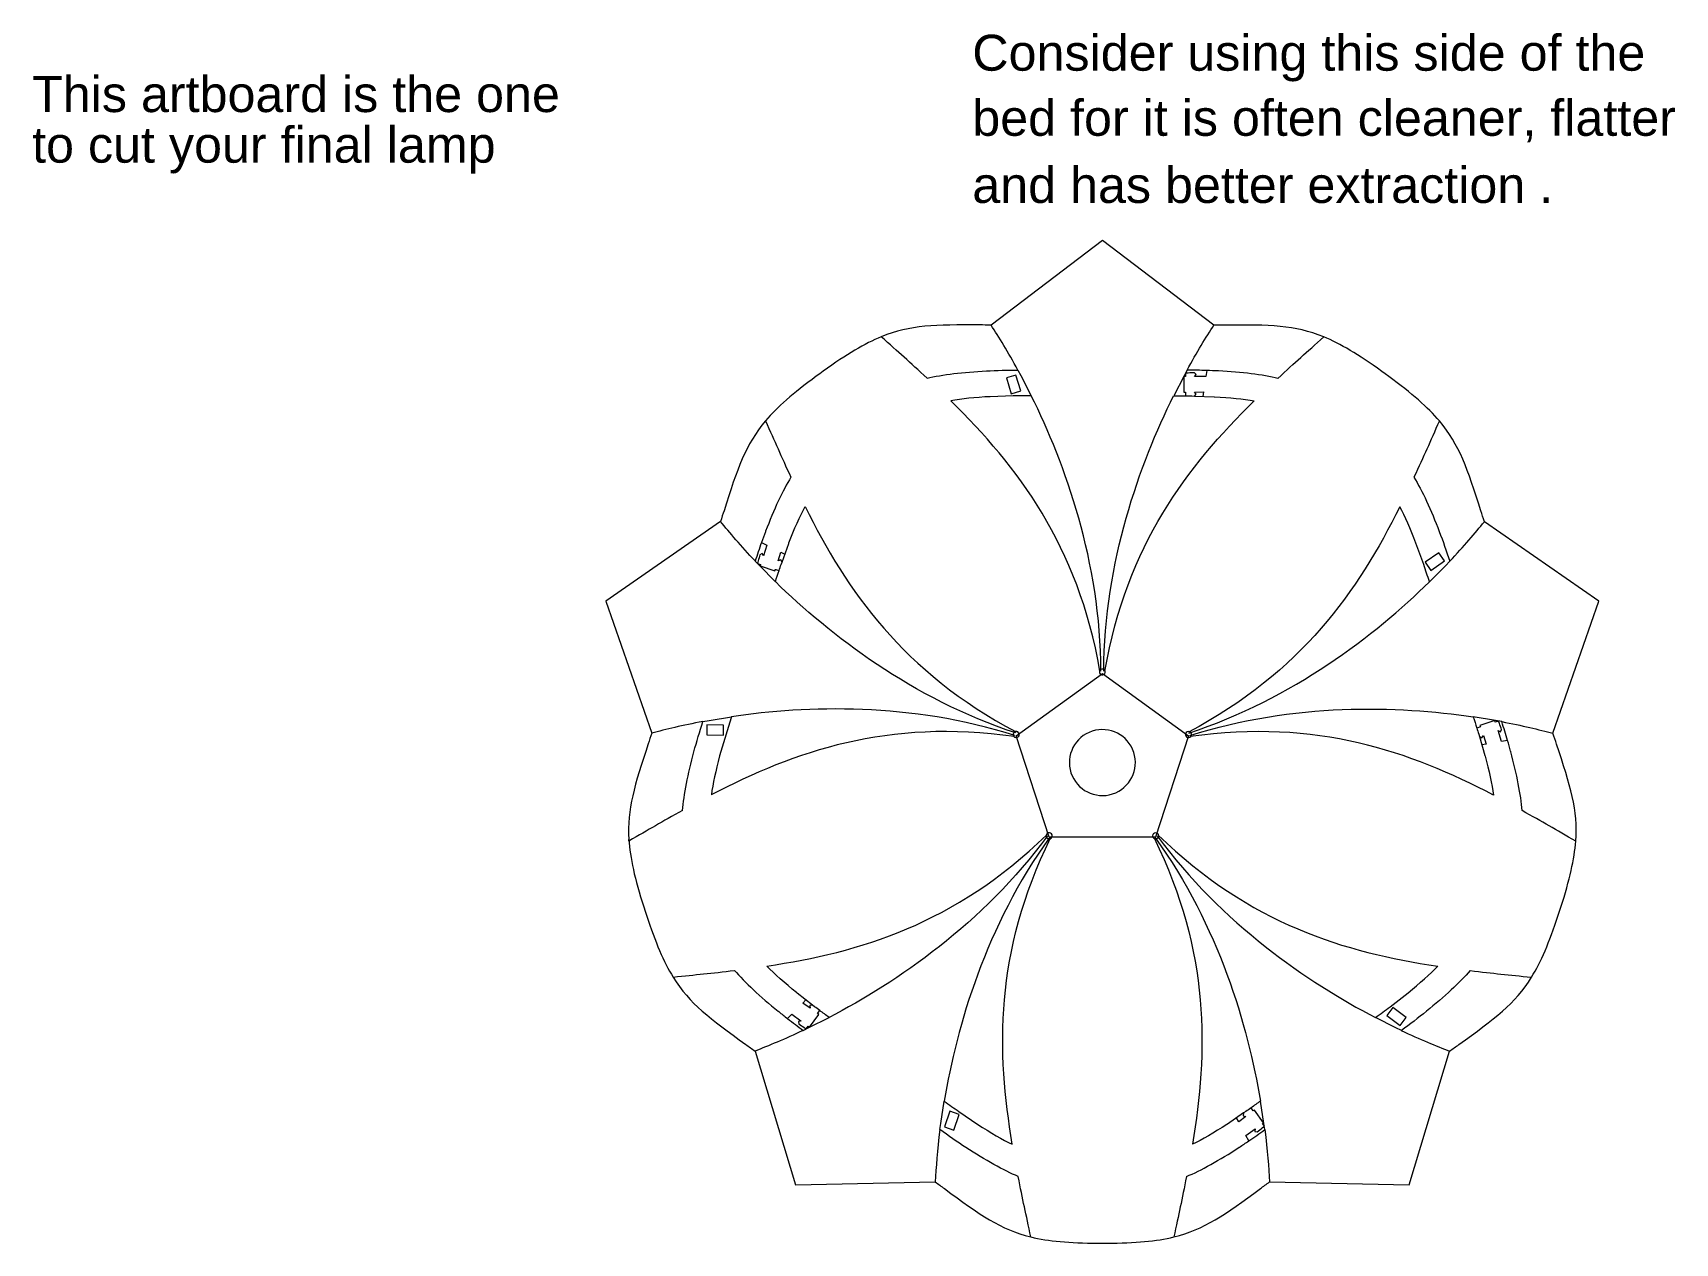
# Model space of a CAD drawing. Header units: inches. Extents: x -134 to 2453, y -1216 to 100.
# Drawn here: x 427 to 1248, y -511 to 94 of the extents above; entities that cross this region are included whole.
import ezdxf

# ---------------------------------------------------------------- set-up
doc = ezdxf.new("R2010")
doc.units = ezdxf.units.IN
doc.header["$MEASUREMENT"] = 0
for name, color, linetype in [('creasing lines', 7, 'Continuous'), ('notes & guides', 7, 'Continuous'), ('red cutouts', 7, 'Continuous')]:
    doc.layers.add(name, color=color, linetype=linetype)

msp = doc.modelspace()

# ---------------------------------------------------------------- linework, layer by layer
at = {"layer": 'creasing lines', "color": 3, "lineweight": 5}
msp.add_lwpolyline([(918.49, -257.32), (961.58, -226.02), (1004.66, -257.32), (988.2, -307.96), (934.95, -307.96), (918.49, -257.32)], dxfattribs=at)
for points in [[(919.37, -74.33), (914.43, -65.29), (909.85, -57.86), (905.93, -51.78)], [(1003.92, -74.36), (1008.87, -65.32), (1013.45, -57.9), (1017.38, -51.82)], [(873.93, -78.39), (865.2, -70.2), (859.74, -65.47), (851.04, -57.63)], [(1049.35, -78.45), (1058.09, -70.27), (1063.56, -65.54), (1072.26, -57.71)], [(960.37, -224.88), (949.32, -161.69), (919.16, -122.45), (885.76, -89.67)], [(960.89, -224.89), (960.66, -170.11), (943, -121.36), (926.06, -87.16)], [(962.3, -224.89), (962.56, -170.11), (980.26, -121.37), (997.22, -87.19)], [(962.81, -224.88), (973.91, -161.69), (1004.1, -122.48), (1037.51, -89.72)], [(793.19, -99.65), (797.96, -110.35), (800.77, -117.01), (805.86, -127.84)], [(1130.08, -99.77), (1125.3, -110.46), (1122.48, -117.12), (1117.39, -127.95)], [(812.93, -142.58), (833.78, -184.47), (861.78, -225.29), (918.46, -255.32)], [(1110.31, -142.68), (1089.43, -184.56), (1061.41, -225.36), (1004.7, -255.35)], [(787.96, -169.8), (780.88, -162.3), (775.24, -155.65), (770.66, -150.04)], [(1135.26, -169.92), (1142.34, -162.43), (1147.99, -155.78), (1152.57, -150.18)], [(918.31, -255.82), (866.28, -238.67), (825.38, -206.81), (798.1, -180.13)], [(1004.85, -255.85), (1056.89, -238.74), (1097.81, -206.9), (1125.12, -180.24)], [(917.88, -257.13), (865.72, -240.41), (813.9, -242.15), (776.14, -247.69)], [(1005.27, -257.14), (1057.44, -240.44), (1109.26, -242.19), (1147.02, -247.75)], [(761.87, -250.08), (751.74, -251.99), (743.26, -254.05), (736.26, -255.89)], [(917.71, -257.62), (854.2, -248.6), (807.56, -265.16), (766.06, -286.78)], [(1157.08, -286.84), (1115.59, -265.21), (1068.96, -248.63), (1005.44, -257.63)], [(1161.29, -250.15), (1171.42, -252.05), (1179.89, -254.12), (1186.89, -255.97)], [(751.68, -294.55), (741.2, -300.32), (735.01, -304.06), (724.86, -309.9)], [(1198.28, -309.98), (1188.13, -304.13), (1181.94, -300.39), (1171.46, -294.62)], [(793.87, -372.4), (840.16, -365.52), (887.63, -351.51), (933.71, -306.89)], [(934.14, -307.18), (901.75, -351.36), (858.8, -380.41), (825, -398.12)], [(935.26, -308), (903.25, -352.45), (888.89, -402.27), (882.49, -439.89)], [(916.56, -461.55), (908.81, -415.4), (907.47, -365.93), (935.67, -308.31)], [(987.48, -308.31), (1015.68, -365.93), (1014.34, -415.4), (1006.59, -461.55)], [(987.89, -308), (1019.9, -352.45), (1034.26, -402.27), (1040.66, -439.89)], [(989, -307.19), (1021.37, -351.38), (1064.31, -380.45), (1098.11, -398.16)], [(989.42, -306.9), (1035.5, -351.53), (1082.96, -365.56), (1129.24, -372.46)], [(746.95, -377.91), (758.6, -376.67), (765.8, -376.06), (777.67, -374.57)], [(1145.44, -374.63), (1157.32, -376.12), (1164.52, -376.74), (1176.17, -377.98)], [(812.04, -404.56), (802.73, -408.98), (794.66, -412.29), (787.91, -414.91)], [(1111.06, -404.61), (1120.38, -409.03), (1128.45, -412.34), (1135.19, -414.97)], [(880.36, -454.21), (879.04, -464.43), (878.39, -473.13), (877.98, -480.35)], [(1042.79, -454.21), (1044.11, -464.43), (1044.76, -473.13), (1045.17, -480.35)], [(925.82, -507.88), (923.4, -496.42), (921.76, -489.38), (919.51, -477.63)], [(1003.64, -477.63), (1001.39, -489.38), (999.75, -496.42), (997.33, -507.88)]]:
    msp.add_open_spline(points, degree=3, dxfattribs=at)
at = {"layer": 'red cutouts', "color": 1, "lineweight": 5}
for points in [[(916.05, -86.18), (920.83, -84.71), (918.39, -76.78), (913.61, -78.25), (916.05, -86.18)], [(1122.97, -170.42), (1125.85, -174.51), (1132.64, -169.74), (1129.76, -165.65), (1122.97, -170.42)], [(772.12, -256.89), (772.19, -251.89), (763.89, -251.76), (763.82, -256.76), (772.12, -256.89)], [(1106.79, -393.08), (1103.79, -397.08), (1110.43, -402.06), (1113.43, -398.06), (1106.79, -393.08)], [(890, -446.57), (885.27, -444.95), (882.58, -452.8), (887.31, -454.42), (890, -446.57)]]:
    msp.add_lwpolyline(points, dxfattribs=at)
for points, knots in [([(724.87, -309.9), (724.87, -309.9), (724.81, -309.11), (724.81, -309.11), (725.41, -318.29), (727.76, -328.66), (732.29, -342.83), (732.29, -342.83), (732.99, -344.86), (732.99, -344.86), (732.99, -344.86), (733.62, -346.91), (733.62, -346.91), (738.14, -360.62), (742.23, -370.24), (746.96, -377.91), (755.21, -391.29), (765.42, -398.72), (783.31, -411.59), (784.79, -412.66), (786.33, -413.76), (787.92, -414.91), (787.92, -414.91), (787.92, -414.91), (787.92, -414.91), (787.92, -414.91), (787.92, -414.91), (787.92, -414.91), (787.92, -414.91), (808.14, -481.82), (808.14, -481.82), (808.14, -481.82), (877.99, -480.36), (877.99, -480.36), (877.99, -480.36), (877.99, -480.35), (877.99, -480.35), (877.99, -480.35), (877.99, -480.35), (877.99, -480.35), (879.57, -481.51), (881.1, -482.63), (882.57, -483.71), (900.34, -496.75), (910.56, -504.16), (925.83, -507.88), (934.58, -510.01), (945, -510.93), (959.44, -510.99), (959.44, -510.99), (961.58, -510.96), (961.58, -510.96), (961.58, -510.96), (963.73, -510.99), (963.73, -510.99), (978.17, -510.93), (988.58, -510.01), (997.33, -507.88), (1012.61, -504.16), (1022.83, -496.75), (1040.6, -483.71), (1042.07, -482.63), (1043.6, -481.51), (1045.18, -480.35), (1045.18, -480.35), (1045.18, -480.35), (1045.18, -480.35), (1045.18, -480.35), (1045.16, -480.37), (1045.16, -480.37), (1045.16, -480.37), (1115.04, -481.83), (1115.04, -481.83), (1115.04, -481.83), (1135.23, -414.94), (1135.23, -414.94), (1135.23, -414.94), (1135.2, -414.97), (1135.2, -414.97), (1135.2, -414.97), (1135.2, -414.97), (1135.2, -414.97), (1136.79, -413.82), (1138.33, -412.71), (1139.81, -411.65), (1157.7, -398.78), (1167.91, -391.35), (1176.17, -377.98), (1180.91, -370.31), (1185, -360.69), (1189.53, -346.98), (1189.53, -346.98), (1190.16, -344.93), (1190.16, -344.93), (1190.16, -344.93), (1190.85, -342.9), (1190.85, -342.9), (1195.26, -329.15), (1197.6, -318.96), (1198.28, -309.98), (1199.47, -294.3), (1195.58, -282.29), (1188.68, -261.36), (1188.11, -259.63), (1187.51, -257.83), (1186.9, -255.97), (1186.9, -255.97), (1186.9, -255.97), (1186.9, -255.97), (1186.9, -255.97), (1209.86, -189.95), (1209.86, -189.95), (1209.86, -189.95), (1152.58, -150.18), (1152.58, -150.18), (1152.58, -150.18), (1152.58, -150.18), (1152.58, -150.18), (1151.98, -148.31), (1151.41, -146.51), (1150.85, -144.77), (1144.15, -123.77), (1140.25, -111.77), (1130.09, -99.77), (1124.26, -92.9), (1116.38, -86.03), (1104.74, -77.48), (1104.74, -77.48), (1102.99, -76.25), (1102.99, -76.25), (1102.99, -76.25), (1101.27, -74.96), (1101.27, -74.96), (1089.56, -66.52), (1080.6, -61.13), (1072.27, -57.71), (1057.73, -51.73), (1045.1, -51.71), (1023.06, -51.79), (1021.24, -51.8), (1019.35, -51.81), (1017.38, -51.81), (1017.38, -51.81), (1017.38, -51.82), (1017.38, -51.82), (1017.38, -51.82), (961.67, -9.56), (961.67, -9.56), (961.67, -9.56), (905.94, -51.78), (905.94, -51.78), (905.94, -51.78), (905.94, -51.78), (905.94, -51.78), (905.94, -51.78), (905.94, -51.78), (905.94, -51.78), (903.97, -51.77), (902.08, -51.76), (900.26, -51.75), (878.22, -51.65), (865.59, -51.66), (851.05, -57.63), (842.72, -61.05), (833.75, -66.43), (822.03, -74.86), (822.03, -74.86), (820.32, -76.15), (820.32, -76.15), (820.32, -76.15), (818.56, -77.38), (818.56, -77.38), (806.91, -85.92), (799.03, -92.79), (793.2, -99.65), (783.03, -111.64), (779.12, -123.65), (772.4, -144.63), (771.85, -146.37), (771.27, -148.18), (770.67, -150.04), (770.67, -150.04), (770.67, -150.04), (770.67, -150.04), (770.67, -150.04), (770.69, -150.02), (770.69, -150.02), (770.69, -150.02), (713.3, -189.92), (713.3, -189.92), (713.3, -189.92), (736.27, -255.9), (736.27, -255.9), (736.27, -255.9), (736.27, -255.89), (736.27, -255.89), (736.27, -255.89), (736.27, -255.89), (736.27, -255.89), (735.66, -257.76), (735.06, -259.55), (734.49, -261.29), (727.7, -281.86), (723.82, -293.81), (724.81, -309.11)], [0, 0, 0, 0, 1, 1, 1, 2, 2, 2, 3, 3, 3, 4, 4, 4, 5, 5, 5, 6, 6, 6, 7, 7, 7, 8, 8, 8, 9, 9, 9, 10, 10, 10, 11, 11, 11, 12, 12, 12, 13, 13, 13, 14, 14, 14, 15, 15, 15, 16, 16, 16, 17, 17, 17, 18, 18, 18, 19, 19, 19, 20, 20, 20, 21, 21, 21, 22, 22, 22, 23, 23, 23, 24, 24, 24, 25, 25, 25, 26, 26, 26, 27, 27, 27, 28, 28, 28, 29, 29, 29, 30, 30, 30, 31, 31, 31, 32, 32, 32, 33, 33, 33, 34, 34, 34, 35, 35, 35, 36, 36, 36, 37, 37, 37, 38, 38, 38, 39, 39, 39, 40, 40, 40, 41, 41, 41, 42, 42, 42, 43, 43, 43, 44, 44, 44, 45, 45, 45, 46, 46, 46, 47, 47, 47, 48, 48, 48, 49, 49, 49, 50, 50, 50, 51, 51, 51, 52, 52, 52, 53, 53, 53, 54, 54, 54, 55, 55, 55, 56, 56, 56, 57, 57, 57, 58, 58, 58, 59, 59, 59, 60, 60, 60, 61, 61, 61, 62, 62, 62, 63, 63, 63, 64, 64, 64, 65, 65, 65, 66, 66, 66, 67, 67, 67, 68, 68, 68, 68]), ([(873.92, -78.4), (881.46, -76.55), (892.14, -75.31), (903.61, -74.72), (908.77, -74.46), (914.09, -74.33), (919.35, -74.34), (919.35, -74.34), (920.84, -77.09), (920.84, -77.09), (920.84, -77.09), (926.04, -87.17), (926.04, -87.17), (922.98, -87.16), (919.95, -87.19), (916.98, -87.24), (916.98, -87.24), (905.56, -87.62), (905.56, -87.62), (897.99, -88), (891.18, -88.65), (885.75, -89.68)], [0, 0, 0, 0, 1, 1, 1, 2, 2, 2, 3, 3, 3, 4, 4, 4, 5, 5, 5, 6, 6, 6, 7, 7, 7, 7]), ([(1013.79, -74.52), (1010.52, -74.42), (1007.22, -74.37), (1003.94, -74.37), (1003.94, -74.37), (1002.45, -77.12), (1002.45, -77.12), (1002.45, -77.12), (997.24, -87.2), (997.24, -87.2), (999.21, -87.2), (1001.16, -87.21), (1003.09, -87.23)], [0, 0, 0, 0, 1, 1, 1, 2, 2, 2, 3, 3, 3, 4, 4, 4, 4]), ([(1013.79, -74.52), (1013.79, -74.52), (1013.79, -74.52), (1013.79, -74.52), (1013.79, -74.52), (1013.34, -77.53), (1013.34, -77.53), (1013.34, -77.53), (1007.64, -77.52), (1007.64, -77.52), (1007.64, -77.52), (1007.64, -77.52), (1007.64, -77.52), (1007.64, -77.52), (1008.52, -76.55), (1008.52, -76.55), (1008.52, -76.55), (1007.66, -75.65), (1007.66, -75.65), (1006.58, -75.7), (1005.5, -75.76), (1004.43, -75.8), (1004.43, -75.8), (1003.15, -75.84), (1003.15, -75.84), (1003.15, -75.84), (1003.14, -77.51), (1003.14, -77.51), (1003.14, -77.51), (1002.36, -77.51), (1002.36, -77.51), (1002.36, -77.51), (1002.34, -85.3), (1002.34, -85.3), (1002.34, -85.3), (1003.11, -85.3), (1003.11, -85.3), (1003.11, -85.3), (1003.11, -85.35), (1003.11, -85.35), (1003.11, -85.35), (1003.09, -87.23), (1003.09, -87.23), (1004.17, -87.24), (1005.24, -87.25), (1006.31, -87.27), (1006.31, -87.27), (1007.59, -87.32), (1007.59, -87.32), (1007.59, -87.32), (1008.52, -86.32), (1008.52, -86.32), (1008.52, -86.32), (1007.65, -85.28), (1007.65, -85.28), (1007.65, -85.28), (1012.17, -85.25), (1012.17, -85.25), (1012.17, -85.25), (1011.83, -87.46), (1011.83, -87.46)], [0, 0, 0, 0, 1, 1, 1, 2, 2, 2, 3, 3, 3, 4, 4, 4, 5, 5, 5, 6, 6, 6, 7, 7, 7, 8, 8, 8, 9, 9, 9, 10, 10, 10, 11, 11, 11, 12, 12, 12, 13, 13, 13, 14, 14, 14, 15, 15, 15, 16, 16, 16, 17, 17, 17, 18, 18, 18, 19, 19, 19, 20, 20, 20, 20]), ([(1049.38, -78.46), (1041.83, -76.6), (1031.15, -75.35), (1019.68, -74.76), (1019.57, -74.76), (1019.46, -74.75), (1019.35, -74.75), (1017.51, -74.65), (1015.66, -74.58), (1013.79, -74.52)], [0, 0, 0, 0, 1, 1, 1, 2, 2, 2, 3, 3, 3, 3]), ([(1007.59, -87.32), (1007.59, -87.32), (1017.41, -87.65), (1017.41, -87.65), (1017.41, -87.65), (1017.73, -87.66), (1017.73, -87.66), (1025.3, -88.04), (1032.11, -88.7), (1037.54, -89.73)], [0, 0, 0, 0, 1, 1, 1, 2, 2, 2, 3, 3, 3, 3]), ([(805.86, -127.85), (801.77, -134.45), (797.29, -144.23), (793.19, -154.96), (793.15, -155.06), (793.11, -155.17), (793.07, -155.27), (792.42, -156.99), (791.77, -158.73), (791.14, -160.49)], [0, 0, 0, 0, 1, 1, 1, 2, 2, 2, 3, 3, 3, 3]), ([(1117.38, -127.94), (1121.47, -134.54), (1125.95, -144.32), (1130.04, -155.05), (1131.88, -159.88), (1133.64, -164.9), (1135.26, -169.91), (1135.26, -169.91), (1133.1, -172.17), (1133.1, -172.17), (1133.1, -172.17), (1125.12, -180.23), (1125.12, -180.23), (1124.18, -177.31), (1123.22, -174.44), (1122.25, -171.63), (1122.25, -171.63), (1118.37, -160.88), (1118.37, -160.88), (1115.68, -153.8), (1112.95, -147.52), (1110.31, -142.67)], [0, 0, 0, 0, 1, 1, 1, 2, 2, 2, 3, 3, 3, 4, 4, 4, 5, 5, 5, 6, 6, 6, 7, 7, 7, 7]), ([(801.41, -170.33), (801.41, -170.33), (804.74, -161.09), (804.74, -161.09), (804.74, -161.09), (804.85, -160.79), (804.85, -160.79), (807.55, -153.71), (810.28, -147.44), (812.93, -142.59)], [0, 0, 0, 0, 1, 1, 1, 2, 2, 2, 3, 3, 3, 3]), ([(791.14, -160.49), (790.04, -163.57), (788.97, -166.69), (787.97, -169.81), (787.97, -169.81), (790.12, -172.07), (790.12, -172.07), (790.12, -172.07), (798.1, -180.14), (798.1, -180.14), (798.71, -178.27), (799.32, -176.42), (799.93, -174.59)], [0, 0, 0, 0, 1, 1, 1, 2, 2, 2, 3, 3, 3, 4, 4, 4, 4]), ([(791.15, -160.49), (791.15, -160.49), (791.14, -160.49), (791.14, -160.49), (791.14, -160.49), (793.86, -161.85), (793.86, -161.85), (793.86, -161.85), (792.1, -167.26), (792.1, -167.26), (792.1, -167.26), (792.1, -167.27), (792.1, -167.27), (792.1, -167.27), (791.45, -166.12), (791.45, -166.12), (791.45, -166.12), (790.32, -166.67), (790.32, -166.67), (790.04, -167.71), (789.76, -168.75), (789.48, -169.78), (789.48, -169.78), (789.12, -171.02), (789.12, -171.02), (789.12, -171.02), (790.7, -171.54), (790.7, -171.54), (790.7, -171.54), (790.47, -172.28), (790.46, -172.28), (790.46, -172.28), (797.87, -174.71), (797.87, -174.71), (797.87, -174.71), (798.1, -173.97), (798.1, -173.97), (798.1, -173.97), (798.15, -173.99), (798.15, -173.99), (798.15, -173.99), (799.93, -174.59), (799.93, -174.59), (800.27, -173.56), (800.62, -172.54), (800.97, -171.54), (800.97, -171.54), (801.41, -170.33), (801.41, -170.33), (801.41, -170.33), (800.74, -169.14), (800.74, -169.14), (800.74, -169.14), (799.48, -169.64), (799.48, -169.64), (799.48, -169.64), (800.85, -165.34), (800.85, -165.34), (800.85, -165.34), (802.85, -166.34), (802.85, -166.34)], [0, 0, 0, 0, 1, 1, 1, 2, 2, 2, 3, 3, 3, 4, 4, 4, 5, 5, 5, 6, 6, 6, 7, 7, 7, 8, 8, 8, 9, 9, 9, 10, 10, 10, 11, 11, 11, 12, 12, 12, 13, 13, 13, 14, 14, 14, 15, 15, 15, 16, 16, 16, 17, 17, 17, 18, 18, 18, 19, 19, 19, 20, 20, 20, 20]), ([(962.78, -226.19), (962.29, -226.86), (961.35, -227.01), (960.68, -226.52), (960.01, -226.04), (959.86, -225.1), (960.35, -224.43), (960.84, -223.76), (961.78, -223.61), (962.45, -224.1), (963.12, -224.58), (963.27, -225.52), (962.78, -226.19)], [0, 0, 0, 0, 1, 1, 1, 2, 2, 2, 3, 3, 3, 4, 4, 4, 4]), ([(751.69, -294.55), (752.26, -286.8), (754.38, -276.26), (757.37, -265.17), (758.72, -260.19), (760.24, -255.09), (761.87, -250.09), (761.87, -250.09), (764.95, -249.52), (764.95, -249.52), (764.95, -249.52), (776.14, -247.69), (776.14, -247.69), (775.19, -250.6), (774.28, -253.49), (773.41, -256.33), (773.41, -256.33), (770.23, -267.31), (770.23, -267.31), (768.26, -274.63), (766.78, -281.3), (766.07, -286.78)], [0, 0, 0, 0, 1, 1, 1, 2, 2, 2, 3, 3, 3, 4, 4, 4, 5, 5, 5, 6, 6, 6, 7, 7, 7, 7]), ([(966.68, -286.3), (958.01, -289.11), (948.71, -284.37), (945.89, -275.71), (943.08, -267.04), (947.82, -257.73), (956.48, -254.92), (965.15, -252.1), (974.45, -256.85), (977.27, -265.51), (980.08, -274.17), (975.34, -283.48), (966.68, -286.3)], [0, 0, 0, 0, 1, 1, 1, 2, 2, 2, 3, 3, 3, 4, 4, 4, 4]), ([(1164.2, -259.57), (1163.28, -256.43), (1162.31, -253.28), (1161.29, -250.16), (1161.29, -250.16), (1158.22, -249.6), (1158.22, -249.6), (1158.22, -249.6), (1147.02, -247.76), (1147.02, -247.76), (1147.63, -249.63), (1148.23, -251.48), (1148.81, -253.33)], [0, 0, 0, 0, 1, 1, 1, 2, 2, 2, 3, 3, 3, 4, 4, 4, 4]), ([(1164.2, -259.57), (1164.2, -259.57), (1164.2, -259.57), (1164.2, -259.57), (1164.2, -259.57), (1161.2, -260.07), (1161.2, -260.07), (1161.2, -260.07), (1159.44, -254.65), (1159.44, -254.65), (1159.44, -254.65), (1159.44, -254.65), (1159.44, -254.65), (1159.44, -254.65), (1160.64, -255.19), (1160.64, -255.19), (1160.64, -255.19), (1161.23, -254.09), (1161.23, -254.09), (1160.84, -253.08), (1160.46, -252.07), (1160.08, -251.07), (1160.08, -251.07), (1159.65, -249.86), (1159.65, -249.86), (1159.65, -249.86), (1158.06, -250.37), (1158.06, -250.37), (1158.06, -250.37), (1157.82, -249.63), (1157.82, -249.63), (1157.82, -249.63), (1150.4, -252.02), (1150.4, -252.02), (1150.4, -252.02), (1150.64, -252.75), (1150.64, -252.75), (1150.64, -252.75), (1150.59, -252.77), (1150.59, -252.77), (1150.59, -252.77), (1148.81, -253.33), (1148.81, -253.33), (1149.13, -254.36), (1149.45, -255.39), (1149.76, -256.41), (1149.76, -256.41), (1150.11, -257.64), (1150.11, -257.64), (1150.11, -257.64), (1151.35, -258.21), (1151.35, -258.21), (1151.35, -258.21), (1152.07, -257.06), (1152.07, -257.06), (1152.07, -257.06), (1153.49, -261.35), (1153.49, -261.35), (1153.49, -261.35), (1151.29, -261.72), (1151.29, -261.72)], [0, 0, 0, 0, 1, 1, 1, 2, 2, 2, 3, 3, 3, 4, 4, 4, 5, 5, 5, 6, 6, 6, 7, 7, 7, 8, 8, 8, 9, 9, 9, 10, 10, 10, 11, 11, 11, 12, 12, 12, 13, 13, 13, 14, 14, 14, 15, 15, 15, 16, 16, 16, 17, 17, 17, 18, 18, 18, 19, 19, 19, 20, 20, 20, 20]), ([(919.71, -255.73), (920.2, -256.4), (920.05, -257.34), (919.38, -257.83), (918.71, -258.31), (917.77, -258.17), (917.29, -257.5), (916.8, -256.83), (916.95, -255.89), (917.62, -255.4), (918.29, -254.91), (919.23, -255.06), (919.71, -255.73)], [0, 0, 0, 0, 1, 1, 1, 2, 2, 2, 3, 3, 3, 4, 4, 4, 4]), ([(1004.2, -258.04), (1003.41, -257.78), (1002.98, -256.94), (1003.24, -256.15), (1003.49, -255.36), (1004.34, -254.93), (1005.13, -255.19), (1005.91, -255.44), (1006.35, -256.29), (1006.09, -257.08), (1005.83, -257.86), (1004.99, -258.3), (1004.2, -258.04)], [0, 0, 0, 0, 1, 1, 1, 2, 2, 2, 3, 3, 3, 4, 4, 4, 4]), ([(1150.11, -257.64), (1150.11, -257.64), (1152.84, -267.08), (1152.84, -267.08), (1152.84, -267.08), (1152.93, -267.38), (1152.93, -267.38), (1154.9, -274.7), (1156.38, -281.38), (1157.09, -286.86)], [0, 0, 0, 0, 1, 1, 1, 2, 2, 2, 3, 3, 3, 3]), ([(1171.47, -294.63), (1170.9, -286.88), (1168.78, -276.34), (1165.79, -265.25), (1165.76, -265.14), (1165.73, -265.04), (1165.7, -264.93), (1165.22, -263.15), (1164.72, -261.37), (1164.2, -259.57)], [0, 0, 0, 0, 1, 1, 1, 2, 2, 2, 3, 3, 3, 3]), ([(934.51, -305.84), (935.29, -305.58), (936.14, -306.01), (936.4, -306.8), (936.65, -307.59), (936.22, -308.43), (935.43, -308.69), (934.65, -308.95), (933.8, -308.52), (933.54, -307.73), (933.29, -306.94), (933.72, -306.09), (934.51, -305.84)], [0, 0, 0, 0, 1, 1, 1, 2, 2, 2, 3, 3, 3, 4, 4, 4, 4]), ([(986.7, -307.26), (986.7, -306.43), (987.37, -305.76), (988.2, -305.76), (989.03, -305.76), (989.7, -306.43), (989.7, -307.26), (989.7, -308.09), (989.03, -308.76), (988.2, -308.76), (987.37, -308.76), (986.7, -308.09), (986.7, -307.26)], [0, 0, 0, 0, 1, 1, 1, 2, 2, 2, 3, 3, 3, 4, 4, 4, 4]), ([(777.67, -374.55), (782.68, -380.49), (790.59, -387.77), (799.53, -394.98), (799.61, -395.05), (799.7, -395.12), (799.79, -395.19), (801.22, -396.35), (802.68, -397.5), (804.15, -398.64)], [0, 0, 0, 0, 1, 1, 1, 2, 2, 2, 3, 3, 3, 3]), ([(816.68, -391.92), (816.68, -391.92), (808.93, -385.89), (808.93, -385.89), (808.93, -385.89), (808.68, -385.69), (808.68, -385.69), (802.78, -380.94), (797.66, -376.41), (793.87, -372.39)], [0, 0, 0, 0, 1, 1, 1, 2, 2, 2, 3, 3, 3, 3]), ([(1145.46, -374.61), (1140.44, -380.55), (1132.53, -387.83), (1123.59, -395.04), (1119.57, -398.28), (1115.35, -401.51), (1111.08, -404.6), (1111.08, -404.6), (1108.27, -403.25), (1108.27, -403.25), (1108.27, -403.25), (1098.13, -398.15), (1098.13, -398.15), (1100.61, -396.36), (1103.05, -394.56), (1105.42, -392.77), (1105.42, -392.77), (1114.44, -385.75), (1114.44, -385.75), (1120.34, -380.99), (1125.47, -376.46), (1129.26, -372.45)], [0, 0, 0, 0, 1, 1, 1, 2, 2, 2, 3, 3, 3, 4, 4, 4, 5, 5, 5, 6, 6, 6, 7, 7, 7, 7]), ([(804.15, -398.64), (804.15, -398.64), (804.15, -398.64), (804.15, -398.64), (804.15, -398.64), (806.29, -396.47), (806.29, -396.47), (806.29, -396.47), (810.89, -399.83), (810.89, -399.83), (810.89, -399.83), (810.9, -399.82), (810.9, -399.82), (810.9, -399.82), (809.61, -400.09), (809.61, -400.09), (809.61, -400.09), (809.78, -401.33), (809.78, -401.33), (810.69, -401.92), (811.59, -402.51), (812.48, -403.1), (812.48, -403.1), (813.54, -403.82), (813.54, -403.82), (813.54, -403.82), (814.53, -402.48), (814.53, -402.48), (814.53, -402.48), (815.16, -402.93), (815.16, -402.93), (815.16, -402.93), (819.76, -396.64), (819.76, -396.64), (819.76, -396.64), (819.13, -396.19), (819.13, -396.19), (819.13, -396.19), (819.16, -396.15), (819.16, -396.15), (819.16, -396.15), (820.28, -394.64), (820.28, -394.64), (819.41, -394), (818.55, -393.36), (817.7, -392.71), (817.7, -392.71), (816.68, -391.92), (816.68, -391.92), (816.68, -391.92), (815.35, -392.19), (815.35, -392.19), (815.35, -392.19), (815.44, -393.54), (815.44, -393.54), (815.44, -393.54), (811.77, -390.91), (811.77, -390.91), (811.77, -390.91), (813.34, -389.32), (813.34, -389.32)], [0, 0, 0, 0, 1, 1, 1, 2, 2, 2, 3, 3, 3, 4, 4, 4, 5, 5, 5, 6, 6, 6, 7, 7, 7, 8, 8, 8, 9, 9, 9, 10, 10, 10, 11, 11, 11, 12, 12, 12, 13, 13, 13, 14, 14, 14, 15, 15, 15, 16, 16, 16, 17, 17, 17, 18, 18, 18, 19, 19, 19, 20, 20, 20, 20]), ([(804.15, -398.64), (806.74, -400.64), (809.38, -402.62), (812.04, -404.55), (812.04, -404.55), (814.85, -403.19), (814.85, -403.19), (814.85, -403.19), (824.99, -398.1), (824.99, -398.1), (823.4, -396.95), (821.83, -395.79), (820.28, -394.64)], [0, 0, 0, 0, 1, 1, 1, 2, 2, 2, 3, 3, 3, 4, 4, 4, 4]), ([(919.51, -477.63), (912.31, -474.69), (902.94, -469.42), (893.32, -463.15), (888.99, -460.33), (884.62, -457.31), (880.36, -454.21), (880.36, -454.21), (880.78, -451.11), (880.78, -451.11), (880.78, -451.11), (882.49, -439.89), (882.49, -439.89), (884.97, -441.7), (887.43, -443.46), (889.87, -445.17), (889.87, -445.17), (899.33, -451.58), (899.33, -451.58), (905.68, -455.71), (911.57, -459.19), (916.56, -461.55)], [0, 0, 0, 0, 1, 1, 1, 2, 2, 2, 3, 3, 3, 4, 4, 4, 5, 5, 5, 6, 6, 6, 7, 7, 7, 7]), ([(1034.74, -459.88), (1034.74, -459.88), (1034.74, -459.88), (1034.74, -459.88), (1034.74, -459.88), (1033.34, -457.18), (1033.34, -457.18), (1033.34, -457.18), (1037.95, -453.84), (1037.95, -453.84), (1037.95, -453.84), (1037.95, -453.83), (1037.95, -453.83), (1037.95, -453.83), (1037.8, -455.14), (1037.8, -455.14), (1037.8, -455.14), (1039.03, -455.36), (1039.03, -455.36), (1039.87, -454.68), (1040.71, -454), (1041.55, -453.34), (1041.55, -453.34), (1042.57, -452.55), (1042.57, -452.55), (1042.57, -452.55), (1041.59, -451.19), (1041.59, -451.19), (1041.59, -451.19), (1042.22, -450.74), (1042.22, -450.74), (1042.22, -450.74), (1037.66, -444.42), (1037.66, -444.42), (1037.66, -444.42), (1037.04, -444.88), (1037.04, -444.88), (1037.04, -444.88), (1037, -444.84), (1037, -444.84), (1037, -444.84), (1035.92, -443.31), (1035.92, -443.31), (1035.04, -443.94), (1034.16, -444.56), (1033.28, -445.17), (1033.28, -445.17), (1032.22, -445.89), (1032.22, -445.89), (1032.22, -445.89), (1032.06, -447.24), (1032.06, -447.24), (1032.06, -447.24), (1033.37, -447.57), (1033.37, -447.57), (1033.37, -447.57), (1029.74, -450.25), (1029.74, -450.25), (1029.74, -450.25), (1028.71, -448.27), (1028.71, -448.27)], [0, 0, 0, 0, 1, 1, 1, 2, 2, 2, 3, 3, 3, 4, 4, 4, 5, 5, 5, 6, 6, 6, 7, 7, 7, 8, 8, 8, 9, 9, 9, 10, 10, 10, 11, 11, 11, 12, 12, 12, 13, 13, 13, 14, 14, 14, 15, 15, 15, 16, 16, 16, 17, 17, 17, 18, 18, 18, 19, 19, 19, 20, 20, 20, 20]), ([(1034.74, -459.88), (1037.44, -458.04), (1040.14, -456.14), (1042.79, -454.21), (1042.79, -454.21), (1042.37, -451.11), (1042.37, -451.11), (1042.37, -451.11), (1040.66, -439.89), (1040.66, -439.89), (1039.07, -441.05), (1037.49, -442.19), (1035.92, -443.31)], [0, 0, 0, 0, 1, 1, 1, 2, 2, 2, 3, 3, 3, 4, 4, 4, 4]), ([(1032.22, -445.89), (1032.22, -445.89), (1024.09, -451.4), (1024.09, -451.4), (1024.09, -451.4), (1023.82, -451.58), (1023.82, -451.58), (1017.48, -455.72), (1011.58, -459.19), (1006.59, -461.56)], [0, 0, 0, 0, 1, 1, 1, 2, 2, 2, 3, 3, 3, 3]), ([(1003.65, -477.63), (1010.84, -474.7), (1020.21, -469.42), (1029.83, -463.15), (1029.92, -463.09), (1030.02, -463.03), (1030.11, -462.97), (1031.65, -461.96), (1033.19, -460.93), (1034.74, -459.88)], [0, 0, 0, 0, 1, 1, 1, 2, 2, 2, 3, 3, 3, 3])]:
    msp.add_open_spline(points, degree=3, knots=knots, dxfattribs=at)

# ---------------------------------------------------------------- texts
at = {"layer": 'notes & guides', "color": 5, "char_height": 17.9832, "attachment_point": 7}
for s, insert in [('\\fArial|b0|i0|c0|p34;\\W1;Consider using this side of the ', (896.54, 70)), ('\\fArial|b0|i0|c0|p34;\\W1;This artboard is the one ', (426.44, 54.48)), ('\\fArial|b0|i0|c0|p34;\\W1;bed for it is often cleaner, flatter ', (896.54, 39.52)), ('\\fArial|b0|i0|c0|p34;\\W1;to cut your final lamp', (426.44, 24)), ('\\fArial|b0|i0|c0|p34;\\W1;and has better extraction .', (896.54, 9.04))]:
    msp.add_mtext(s, dxfattribs=dict(at, insert=insert))

doc.saveas('drawing.dxf')
